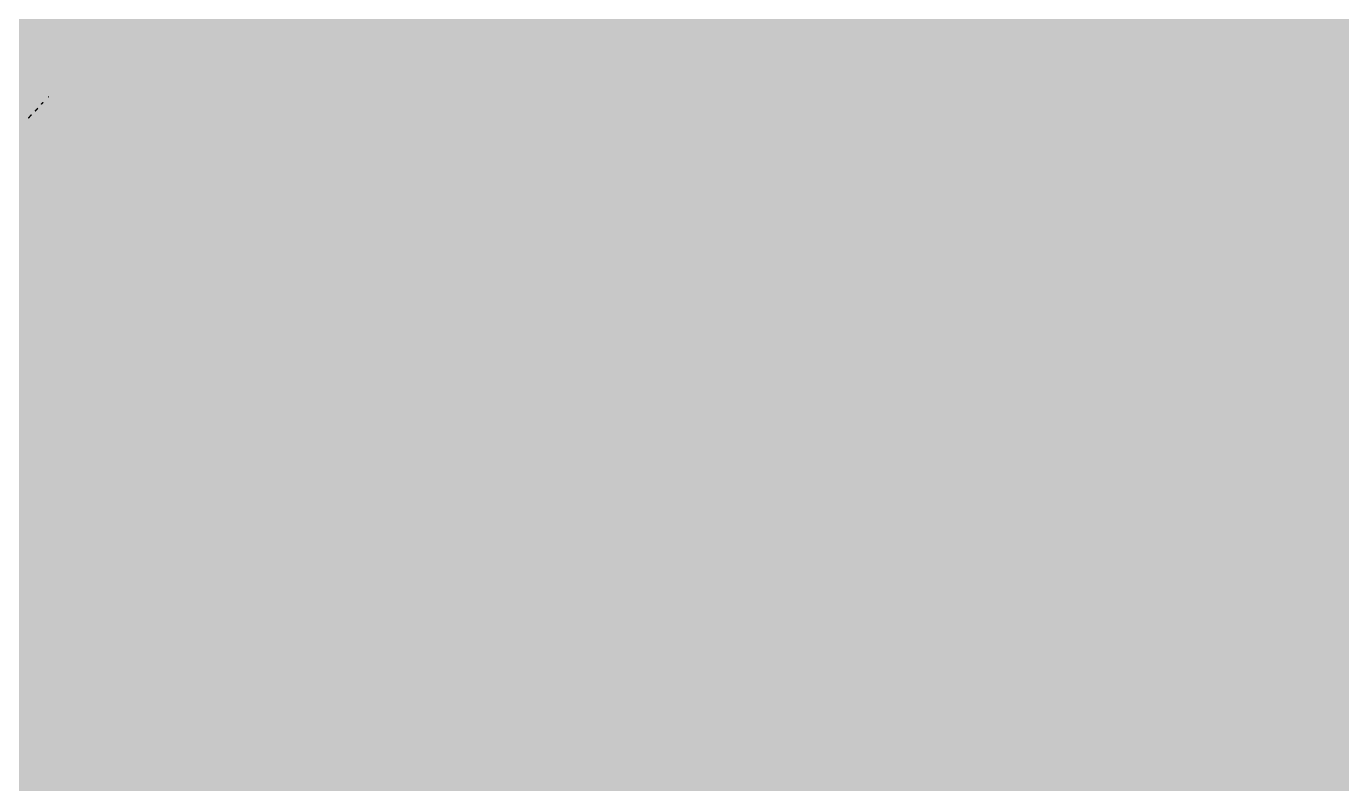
# Model space of a CAD drawing. Extents: x 0 to 1501, y 0 to 1722.
# Drawn here: x 129.16 to 136.05, y 1673.16 to 1677.12 of the extents above; entities that cross this region are included whole.
import ezdxf

# ---------------------------------------------------------------- set-up
doc = ezdxf.new("R2010")
doc.units = 0

msp = doc.modelspace()

# ---------------------------------------------------------------- hatches: boundary and pattern name
for color, points in [(7, [(0, 1722), (1280, 1722), (1280, 1002), (0, 1002)]), (7, [(0, 1722), (1280, 1722), (1280, 1656), (0, 1656)]), (49, [(129.246, 1676.7245), (129.2458, 1676.7242), (129.2455, 1676.724), (129.2453, 1676.7237), (129.2451, 1676.7235), (129.2448, 1676.7232), (129.2446, 1676.723), (129.2444, 1676.7227), (129.2441, 1676.7225), (129.2439, 1676.7222), (129.2436, 1676.722), (129.2434, 1676.7217), (129.2432, 1676.7215), (129.2429, 1676.7212), (129.2427, 1676.721), (129.2425, 1676.7207), (129.2422, 1676.7204), (129.242, 1676.7202), (129.2418, 1676.7199), (129.2415, 1676.7197), (129.2413, 1676.7194), (129.2411, 1676.7192), (129.2408, 1676.7189), (129.2406, 1676.7187), (129.2403, 1676.7184), (129.2401, 1676.7182), (129.2399, 1676.7179), (129.2396, 1676.7177), (129.2394, 1676.7174), (129.2392, 1676.7172), (129.2389, 1676.7169), (129.2387, 1676.7167), (129.2385, 1676.7166), (129.2387, 1676.7169), (129.2389, 1676.7172), (129.239, 1676.7175), (129.2392, 1676.7178), (129.2394, 1676.7181), (129.2395, 1676.7184), (129.2397, 1676.7187), (129.2399, 1676.719), (129.2401, 1676.7193), (129.2403, 1676.7196), (129.2405, 1676.7198), (129.2407, 1676.7201), (129.2409, 1676.7204), (129.2411, 1676.7207), (129.2414, 1676.7209), (129.2416, 1676.7211), (129.2419, 1676.7214), (129.2421, 1676.7216), (129.2424, 1676.7219), (129.2426, 1676.7221), (129.2429, 1676.7223), (129.2432, 1676.7225), (129.2434, 1676.7227), (129.2437, 1676.723), (129.244, 1676.7232), (129.2443, 1676.7234), (129.2445, 1676.7236), (129.2448, 1676.7238), (129.2451, 1676.7239), (129.2454, 1676.7241), (129.2457, 1676.7243), (129.246, 1676.7245)]), (49, [(129.2745, 1676.755), (129.2745, 1676.755), (129.2744, 1676.755), (129.2744, 1676.755), (129.2744, 1676.755), (129.2743, 1676.755), (129.2743, 1676.755), (129.2743, 1676.755), (129.2743, 1676.755), (129.2742, 1676.755), (129.2742, 1676.755), (129.2742, 1676.755), (129.2741, 1676.755), (129.2741, 1676.755), (129.2741, 1676.755), (129.274, 1676.755), (129.274, 1676.755), (129.274, 1676.755), (129.2739, 1676.755), (129.2739, 1676.755), (129.2739, 1676.755), (129.2738, 1676.755), (129.2738, 1676.755), (129.2738, 1676.755), (129.2738, 1676.755), (129.2737, 1676.755), (129.2737, 1676.755), (129.2737, 1676.755), (129.2736, 1676.755), (129.2736, 1676.755), (129.2736, 1676.755), (129.2735, 1676.755), (129.2735, 1676.755), (129.2735, 1676.755), (129.2736, 1676.755), (129.2736, 1676.755), (129.2736, 1676.755), (129.2737, 1676.755), (129.2737, 1676.755), (129.2737, 1676.755), (129.2738, 1676.755), (129.2738, 1676.755), (129.2738, 1676.755), (129.2738, 1676.755), (129.2739, 1676.755), (129.2739, 1676.755), (129.2739, 1676.755), (129.274, 1676.755), (129.274, 1676.755), (129.274, 1676.755), (129.2741, 1676.755), (129.2741, 1676.755), (129.2741, 1676.755), (129.2742, 1676.755), (129.2742, 1676.755), (129.2742, 1676.755), (129.2743, 1676.755), (129.2743, 1676.755), (129.2743, 1676.755), (129.2743, 1676.755), (129.2744, 1676.755), (129.2744, 1676.755), (129.2744, 1676.755), (129.2745, 1676.755), (129.2745, 1676.755)]), (49, [(129.185, 1676.66), (129.1845, 1676.6595), (129.1841, 1676.659), (129.1836, 1676.6586), (129.1831, 1676.6581), (129.1826, 1676.6576), (129.1822, 1676.6571), (129.1817, 1676.6566), (129.1812, 1676.6562), (129.1807, 1676.6557), (129.1803, 1676.6552), (129.1798, 1676.6547), (129.1793, 1676.6542), (129.1788, 1676.6537), (129.1784, 1676.6532), (129.1779, 1676.6527), (129.1775, 1676.6522), (129.177, 1676.6517), (129.1766, 1676.6512), (129.1761, 1676.6507), (129.1757, 1676.6502), (129.1752, 1676.6497), (129.1748, 1676.6492), (129.1743, 1676.6487), (129.1739, 1676.6482), (129.1734, 1676.6477), (129.173, 1676.6472), (129.1726, 1676.6467), (129.1722, 1676.6461), (129.1717, 1676.6456), (129.1713, 1676.6451), (129.1709, 1676.6445), (129.1705, 1676.644), (129.1709, 1676.6445), (129.1714, 1676.645), (129.1718, 1676.6455), (129.1723, 1676.646), (129.1727, 1676.6466), (129.1731, 1676.6471), (129.1736, 1676.6476), (129.174, 1676.6481), (129.1744, 1676.6486), (129.1749, 1676.6491), (129.1753, 1676.6496), (129.1758, 1676.6502), (129.1762, 1676.6507), (129.1767, 1676.6512), (129.1771, 1676.6516), (129.1776, 1676.6521), (129.178, 1676.6526), (129.1785, 1676.6531), (129.179, 1676.6536), (129.1794, 1676.6541), (129.1799, 1676.6546), (129.1803, 1676.6551), (129.1808, 1676.6556), (129.1813, 1676.6561), (129.1817, 1676.6566), (129.1822, 1676.6571), (129.1826, 1676.6576), (129.1831, 1676.6581), (129.1836, 1676.6586), (129.1841, 1676.659), (129.1845, 1676.6595), (129.185, 1676.66)]), (49, [(129.219, 1676.695), (129.2186, 1676.6946), (129.2181, 1676.6941), (129.2177, 1676.6937), (129.2173, 1676.6933), (129.2169, 1676.6928), (129.2164, 1676.6924), (129.216, 1676.692), (129.2156, 1676.6915), (129.2152, 1676.6911), (129.2148, 1676.6906), (129.2143, 1676.6902), (129.2139, 1676.6898), (129.2135, 1676.6893), (129.2131, 1676.6889), (129.2127, 1676.6885), (129.2122, 1676.688), (129.2118, 1676.6876), (129.2114, 1676.6871), (129.211, 1676.6867), (129.2106, 1676.6863), (129.2101, 1676.6858), (129.2097, 1676.6854), (129.2093, 1676.6849), (129.2089, 1676.6845), (129.2085, 1676.6841), (129.208, 1676.6836), (129.2076, 1676.6832), (129.2072, 1676.6827), (129.2068, 1676.6823), (129.2063, 1676.6819), (129.2059, 1676.6814), (129.2055, 1676.681), (129.2059, 1676.6814), (129.2064, 1676.6819), (129.2068, 1676.6823), (129.2072, 1676.6827), (129.2076, 1676.6832), (129.208, 1676.6836), (129.2085, 1676.6841), (129.2089, 1676.6845), (129.2093, 1676.6849), (129.2097, 1676.6854), (129.2101, 1676.6858), (129.2106, 1676.6862), (129.211, 1676.6867), (129.2114, 1676.6871), (129.2118, 1676.6876), (129.2122, 1676.688), (129.2127, 1676.6884), (129.2131, 1676.6889), (129.2135, 1676.6893), (129.2139, 1676.6898), (129.2144, 1676.6902), (129.2148, 1676.6906), (129.2152, 1676.6911), (129.2156, 1676.6915), (129.216, 1676.692), (129.2165, 1676.6924), (129.2169, 1676.6928), (129.2173, 1676.6933), (129.2177, 1676.6937), (129.2181, 1676.6941), (129.2186, 1676.6946), (129.219, 1676.695)])]:
    msp.add_hatch(color=color).paths.add_polyline_path(points, flags=0)

# ---------------------------------------------------------------- linework, layer by layer
at = {"color": 0, "true_color": 0x201f23}
for points in [[(129.246, 1676.7245), (129.2458, 1676.7242), (129.2455, 1676.724), (129.2453, 1676.7237), (129.2451, 1676.7235), (129.2448, 1676.7232), (129.2446, 1676.723), (129.2444, 1676.7227), (129.2441, 1676.7225), (129.2439, 1676.7222), (129.2436, 1676.722), (129.2434, 1676.7217), (129.2432, 1676.7215), (129.2429, 1676.7212), (129.2427, 1676.721), (129.2425, 1676.7207), (129.2422, 1676.7204), (129.242, 1676.7202), (129.2418, 1676.7199), (129.2415, 1676.7197), (129.2413, 1676.7194), (129.2411, 1676.7192), (129.2408, 1676.7189), (129.2406, 1676.7187), (129.2403, 1676.7184), (129.2401, 1676.7182), (129.2399, 1676.7179), (129.2396, 1676.7177), (129.2394, 1676.7174), (129.2392, 1676.7172), (129.2389, 1676.7169), (129.2387, 1676.7167), (129.2385, 1676.7166), (129.2387, 1676.7169), (129.2389, 1676.7172), (129.239, 1676.7175), (129.2392, 1676.7178), (129.2394, 1676.7181), (129.2395, 1676.7184), (129.2397, 1676.7187), (129.2399, 1676.719), (129.2401, 1676.7193), (129.2403, 1676.7196), (129.2405, 1676.7198), (129.2407, 1676.7201), (129.2409, 1676.7204), (129.2411, 1676.7207), (129.2414, 1676.7209), (129.2416, 1676.7211), (129.2419, 1676.7214), (129.2421, 1676.7216), (129.2424, 1676.7219), (129.2426, 1676.7221), (129.2429, 1676.7223), (129.2432, 1676.7225), (129.2434, 1676.7227), (129.2437, 1676.723), (129.244, 1676.7232), (129.2443, 1676.7234), (129.2445, 1676.7236), (129.2448, 1676.7238), (129.2451, 1676.7239), (129.2454, 1676.7241), (129.2457, 1676.7243), (129.246, 1676.7245)], [(129.2745, 1676.755), (129.2745, 1676.755), (129.2744, 1676.755), (129.2744, 1676.755), (129.2744, 1676.755), (129.2743, 1676.755), (129.2743, 1676.755), (129.2743, 1676.755), (129.2743, 1676.755), (129.2742, 1676.755), (129.2742, 1676.755), (129.2742, 1676.755), (129.2741, 1676.755), (129.2741, 1676.755), (129.2741, 1676.755), (129.274, 1676.755), (129.274, 1676.755), (129.274, 1676.755), (129.2739, 1676.755), (129.2739, 1676.755), (129.2739, 1676.755), (129.2738, 1676.755), (129.2738, 1676.755), (129.2738, 1676.755), (129.2738, 1676.755), (129.2737, 1676.755), (129.2737, 1676.755), (129.2737, 1676.755), (129.2736, 1676.755), (129.2736, 1676.755), (129.2736, 1676.755), (129.2735, 1676.755), (129.2735, 1676.755), (129.2735, 1676.755), (129.2736, 1676.755), (129.2736, 1676.755), (129.2736, 1676.755), (129.2737, 1676.755), (129.2737, 1676.755), (129.2737, 1676.755), (129.2738, 1676.755), (129.2738, 1676.755), (129.2738, 1676.755), (129.2738, 1676.755), (129.2739, 1676.755), (129.2739, 1676.755), (129.2739, 1676.755), (129.274, 1676.755), (129.274, 1676.755), (129.274, 1676.755), (129.2741, 1676.755), (129.2741, 1676.755), (129.2741, 1676.755), (129.2742, 1676.755), (129.2742, 1676.755), (129.2742, 1676.755), (129.2743, 1676.755), (129.2743, 1676.755), (129.2743, 1676.755), (129.2743, 1676.755), (129.2744, 1676.755), (129.2744, 1676.755), (129.2744, 1676.755), (129.2745, 1676.755), (129.2745, 1676.755)], [(129.185, 1676.66), (129.1845, 1676.6595), (129.1841, 1676.659), (129.1836, 1676.6586), (129.1831, 1676.6581), (129.1826, 1676.6576), (129.1822, 1676.6571), (129.1817, 1676.6566), (129.1812, 1676.6562), (129.1807, 1676.6557), (129.1803, 1676.6552), (129.1798, 1676.6547), (129.1793, 1676.6542), (129.1788, 1676.6537), (129.1784, 1676.6532), (129.1779, 1676.6527), (129.1775, 1676.6522), (129.177, 1676.6517), (129.1766, 1676.6512), (129.1761, 1676.6507), (129.1757, 1676.6502), (129.1752, 1676.6497), (129.1748, 1676.6492), (129.1743, 1676.6487), (129.1739, 1676.6482), (129.1734, 1676.6477), (129.173, 1676.6472), (129.1726, 1676.6467), (129.1722, 1676.6461), (129.1717, 1676.6456), (129.1713, 1676.6451), (129.1709, 1676.6445), (129.1705, 1676.644), (129.1709, 1676.6445), (129.1714, 1676.645), (129.1718, 1676.6455), (129.1723, 1676.646), (129.1727, 1676.6466), (129.1731, 1676.6471), (129.1736, 1676.6476), (129.174, 1676.6481), (129.1744, 1676.6486), (129.1749, 1676.6491), (129.1753, 1676.6496), (129.1758, 1676.6502), (129.1762, 1676.6507), (129.1767, 1676.6512), (129.1771, 1676.6516), (129.1776, 1676.6521), (129.178, 1676.6526), (129.1785, 1676.6531), (129.179, 1676.6536), (129.1794, 1676.6541), (129.1799, 1676.6546), (129.1803, 1676.6551), (129.1808, 1676.6556), (129.1813, 1676.6561), (129.1817, 1676.6566), (129.1822, 1676.6571), (129.1826, 1676.6576), (129.1831, 1676.6581), (129.1836, 1676.6586), (129.1841, 1676.659), (129.1845, 1676.6595), (129.185, 1676.66)], [(129.219, 1676.695), (129.2186, 1676.6946), (129.2181, 1676.6941), (129.2177, 1676.6937), (129.2173, 1676.6933), (129.2169, 1676.6928), (129.2164, 1676.6924), (129.216, 1676.692), (129.2156, 1676.6915), (129.2152, 1676.6911), (129.2148, 1676.6906), (129.2143, 1676.6902), (129.2139, 1676.6898), (129.2135, 1676.6893), (129.2131, 1676.6889), (129.2127, 1676.6885), (129.2122, 1676.688), (129.2118, 1676.6876), (129.2114, 1676.6871), (129.211, 1676.6867), (129.2106, 1676.6863), (129.2101, 1676.6858), (129.2097, 1676.6854), (129.2093, 1676.6849), (129.2089, 1676.6845), (129.2085, 1676.6841), (129.208, 1676.6836), (129.2076, 1676.6832), (129.2072, 1676.6827), (129.2068, 1676.6823), (129.2063, 1676.6819), (129.2059, 1676.6814), (129.2055, 1676.681), (129.2059, 1676.6814), (129.2064, 1676.6819), (129.2068, 1676.6823), (129.2072, 1676.6827), (129.2076, 1676.6832), (129.208, 1676.6836), (129.2085, 1676.6841), (129.2089, 1676.6845), (129.2093, 1676.6849), (129.2097, 1676.6854), (129.2101, 1676.6858), (129.2106, 1676.6862), (129.211, 1676.6867), (129.2114, 1676.6871), (129.2118, 1676.6876), (129.2122, 1676.688), (129.2127, 1676.6884), (129.2131, 1676.6889), (129.2135, 1676.6893), (129.2139, 1676.6898), (129.2144, 1676.6902), (129.2148, 1676.6906), (129.2152, 1676.6911), (129.2156, 1676.6915), (129.216, 1676.692), (129.2165, 1676.6924), (129.2169, 1676.6928), (129.2173, 1676.6933), (129.2177, 1676.6937), (129.2181, 1676.6941), (129.2186, 1676.6946), (129.219, 1676.695)]]:
    msp.add_lwpolyline(points, close=True, dxfattribs=at)

doc.saveas('drawing.dxf')
